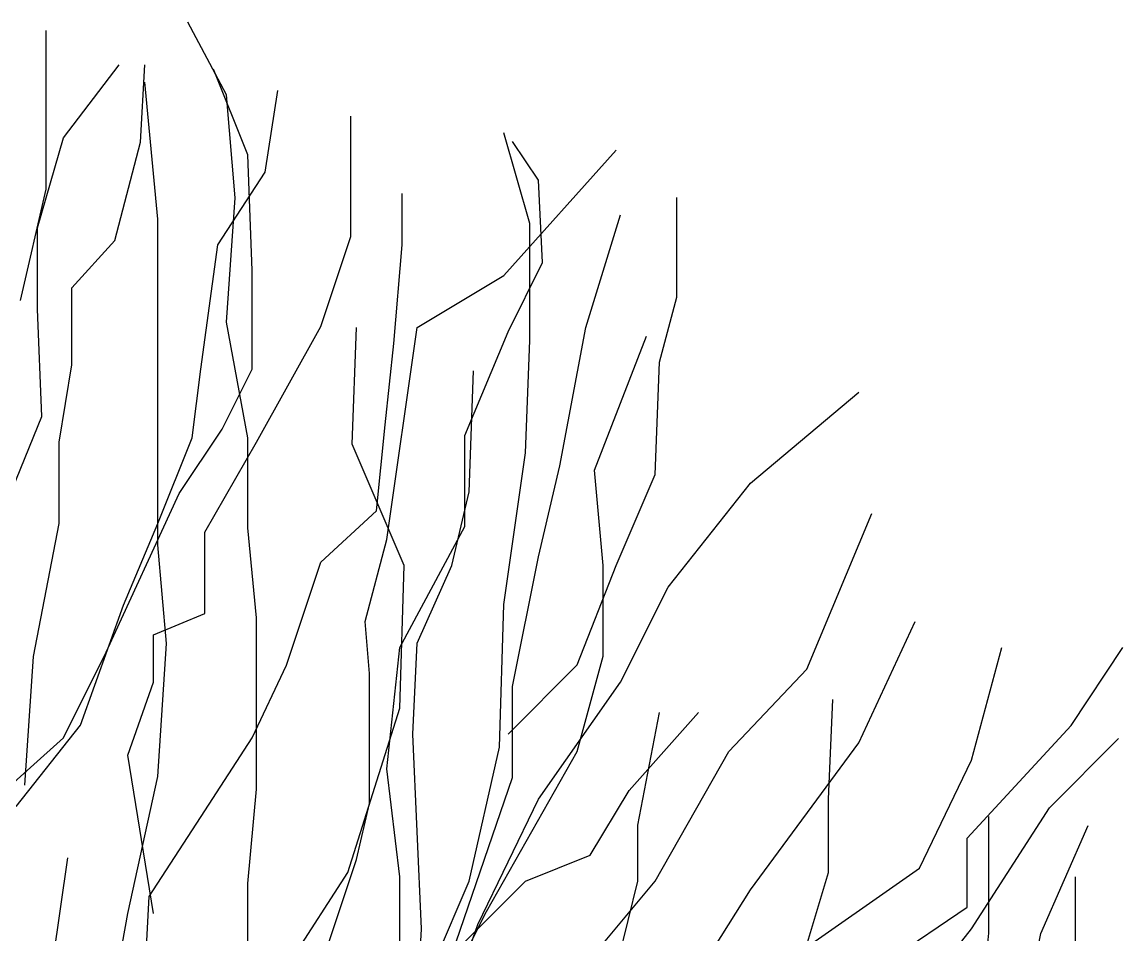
# Model space of a CAD drawing. Header units: metres. Extents: x -6 to 116, y 234 to 267.
# Drawn here: x 108.695 to 112.893, y 250.258 to 253.739 of the extents above; entities that cross this region are included whole.
import ezdxf

# ---------------------------------------------------------------- set-up
doc = ezdxf.new("R2010")
doc.units = ezdxf.units.M
doc.header["$LTSCALE"] = 0.01
doc.layers.add('A_Baum', color=250, linetype='Continuous')

# ---------------------------------------------------------------- blocks, each defined once
blk = doc.blocks.new('baum1')
at = {"layer": 'A_Baum', "linetype": 'Continuous'}
for p, q in [((139.227, 251.701), (139.227, 252.1496)), ((139.7366, 251.9677), (139.6274, 252.1738)), ((139.2755, 251.8465), (139.4333, 252.0526)), ((139.4939, 251.8344), (139.5061, 252.0526)), ((139.7973, 251.798), (139.7002, 252.0405)), ((139.5425, 251.6161), (139.5061, 252.0041)), ((139.7609, 251.6767), (139.7366, 251.9677)), ((139.8458, 251.7495), (139.8822, 251.9798)), ((140.0884, 251.5676), (140.0884, 251.9071)), ((139.2027, 251.5919), (139.2755, 251.8465)), ((139.4211, 251.5555), (139.4939, 251.8344)), ((140.5942, 251.6038), (140.5207, 251.8608)), ((140.6187, 251.7262), (140.5452, 251.8363)), ((140.5207, 251.4569), (140.8391, 251.8118)), ((139.8094, 251.4706), (139.7973, 251.798)), ((139.7123, 251.5434), (139.8458, 251.7495)), ((140.6309, 251.4936), (140.6187, 251.7262)), ((139.1542, 251.3858), (139.227, 251.701)), ((140.234, 251.5434), (140.234, 251.6889)), ((139.7366, 251.3251), (139.7609, 251.6767)), ((141.0106, 251.3957), (141.0106, 251.6772)), ((140.7534, 251.31), (140.8514, 251.6283)), ((139.2027, 251.3615), (139.2027, 251.5919)), ((139.5425, 251.3373), (139.5425, 251.6161)), ((140.5942, 251.2733), (140.5942, 251.6038)), ((139.2998, 251.4221), (139.4211, 251.5555)), ((140.0035, 251.313), (140.0884, 251.5676)), ((139.6638, 251.1918), (139.7123, 251.5434)), ((140.2098, 251.2645), (140.234, 251.5434)), ((140.533, 251.2978), (140.6309, 251.4936)), ((139.8094, 251.1918), (139.8094, 251.4706)), ((140.2758, 251.31), (140.5207, 251.4569)), ((139.2998, 251.2039), (139.2998, 251.4221)), ((140.9616, 251.2121), (141.0106, 251.3957)), ((139.2149, 251.0584), (139.2027, 251.3615)), ((139.5425, 250.9978), (139.5425, 251.3373)), ((139.7973, 250.9978), (139.7366, 251.3251)), ((139.8215, 250.9857), (140.0035, 251.313)), ((140.092, 250.9796), (140.1043, 251.31)), ((140.19, 250.7103), (140.2758, 251.31)), ((140.6799, 250.9184), (140.7534, 251.31)), ((140.4105, 251.0041), (140.533, 251.2978)), ((140.7779, 250.9062), (140.9249, 251.2856)), ((140.1855, 251.0342), (140.2098, 251.2645)), ((140.5819, 250.9551), (140.5942, 251.2733)), ((140.9494, 250.8939), (140.9616, 251.2121)), ((139.2634, 250.9857), (139.2998, 251.2039)), ((139.6395, 250.9978), (139.6638, 251.1918)), ((139.7245, 251.022), (139.8094, 251.1918)), ((140.4227, 250.845), (140.435, 251.1877)), ((141.2188, 250.8694), (141.525, 251.1265)), ((139.1057, 250.7917), (139.2149, 251.0584)), ((140.1612, 250.7917), (140.1855, 251.0342)), ((139.5425, 250.6947), (139.5425, 250.9978)), ((139.5425, 250.7553), (139.6395, 250.9978)), ((139.6031, 250.8402), (139.7245, 251.022)), ((139.7973, 250.7432), (139.7973, 250.9978)), ((140.4105, 250.7471), (140.4105, 251.0041)), ((139.2634, 250.7553), (139.2634, 250.9857)), ((139.6759, 250.7311), (139.8215, 250.9857)), ((140.239, 250.6369), (140.092, 250.9796)), ((140.5207, 250.5268), (140.5819, 250.9551)), ((140.6187, 250.6614), (140.6799, 250.9184)), ((140.8024, 250.6369), (140.7779, 250.9062)), ((140.8391, 250.6369), (140.9494, 250.8939)), ((140.9861, 250.5757), (141.2188, 250.8694)), ((139.3969, 250.3916), (139.6031, 250.8402)), ((140.3737, 250.6369), (140.4227, 250.845)), ((140.0035, 250.6462), (140.1612, 250.7917)), ((141.378, 250.3432), (141.5618, 250.7838)), ((139.1906, 250.3795), (139.2634, 250.7553)), ((139.4454, 250.5249), (139.5425, 250.7553)), ((140.2268, 250.4044), (140.4105, 250.7471)), ((139.6759, 250.5007), (139.6759, 250.7311)), ((139.8215, 250.4886), (139.7973, 250.7432)), ((139.5667, 250.4158), (139.5425, 250.6947)), ((140.1288, 250.4778), (140.19, 250.7103)), ((140.5452, 250.2942), (140.6187, 250.6614)), ((139.9065, 250.3552), (140.0035, 250.6462)), ((140.2268, 250.233), (140.239, 250.6369)), ((140.2758, 250.4166), (140.3737, 250.6369)), ((140.7289, 250.3554), (140.8391, 250.6369)), ((140.8024, 250.3799), (140.8024, 250.6369)), ((140.8514, 250.3065), (140.9861, 250.5757)), ((140.5085, 250.1229), (140.5207, 250.5268)), ((139.3241, 250.1855), (139.4454, 250.5249)), ((139.5303, 250.4401), (139.6759, 250.5007)), ((139.8215, 250.2703), (139.8215, 250.4886)), ((140.141, 250.3309), (140.1288, 250.4778)), ((141.525, 250.1351), (141.6842, 250.4778)), ((139.5303, 250.3067), (139.5303, 250.4401)), ((139.5425, 250.04), (139.5667, 250.4158)), ((140.19, 250.0617), (140.2268, 250.4044)), ((140.2635, 250.1596), (140.2758, 250.4166)), ((141.8435, 250.0862), (141.9292, 250.4044)), ((142.1252, 250.1841), (142.2721, 250.4044)), ((139.1664, 250.0157), (139.1906, 250.3795)), ((139.2755, 250.1491), (139.3969, 250.3916)), ((140.7289, 250.1106), (140.8024, 250.3799)), ((139.8094, 250.1491), (139.9065, 250.3552)), ((140.533, 250.1596), (140.7289, 250.3554)), ((141.1576, 250.1106), (141.378, 250.3432)), ((140.141, 249.9638), (140.141, 250.3309)), ((139.4575, 250.1006), (139.5303, 250.3067)), ((140.5452, 250.0372), (140.5452, 250.2942)), ((140.6187, 249.976), (140.8514, 250.3065)), ((139.8215, 250.0036), (139.8215, 250.2703)), ((141.4393, 249.976), (141.4515, 250.2575)), ((140.0798, 249.7679), (140.2268, 250.233)), ((140.8759, 250.0005), (141.0719, 250.2208)), ((140.9004, 249.9026), (140.9616, 250.2208)), ((139.1421, 249.9551), (139.3241, 250.1855)), ((140.288, 249.6088), (140.2635, 250.1596)), ((141.8312, 249.8659), (142.1252, 250.1841)), ((139.0329, 249.9309), (139.2755, 250.1491)), ((139.6759, 249.943), (139.8094, 250.1491)), ((140.4227, 249.7435), (140.5085, 250.1229)), ((141.2188, 249.719), (141.525, 250.1351)), ((142.0639, 249.9515), (142.2599, 250.1473)), ((139.5303, 249.652), (139.4575, 250.1006)), ((140.4717, 249.6578), (140.7289, 250.1106)), ((140.9494, 249.7435), (141.1576, 250.1106)), ((140.2268, 249.7557), (140.19, 250.0617)), ((141.6965, 249.7802), (141.8435, 250.0862)), ((139.4575, 249.652), (139.5425, 250.04)), ((140.386, 249.5721), (140.5452, 250.0372)), ((139.7973, 249.7369), (139.8215, 250.0036)), ((140.7657, 249.8169), (140.8759, 250.0005)), ((140.4472, 249.6211), (140.6187, 249.976)), ((141.4393, 249.7679), (141.4393, 249.976)), ((139.5182, 249.7005), (139.6759, 249.943)), ((140.1043, 249.8047), (140.141, 249.9638)), ((141.8435, 249.6088), (142.0639, 249.9515)), ((141.8924, 249.5966), (141.8924, 249.927)), ((140.9004, 249.7435), (140.9004, 249.9026)), ((142.0394, 249.5954), (142.1741, 249.9014)), ((141.8312, 249.67), (141.8312, 249.8659)), ((140.5819, 249.7435), (140.7657, 249.8169)), ((139.2391, 249.4701), (139.2877, 249.8096)), ((140.0186, 249.5476), (140.1043, 249.8047)), ((141.1698, 249.413), (141.6965, 249.7802)), ((139.8348, 249.3885), (140.0798, 249.7679)), ((140.2268, 249.4497), (140.2268, 249.7557)), ((141.3658, 249.5232), (141.4393, 249.7679)), ((142.1374, 249.413), (142.1374, 249.7557)), ((139.7973, 249.5671), (139.7973, 249.7369)), ((140.2513, 249.413), (140.5819, 249.7435)), ((140.3125, 249.4864), (140.4227, 249.7435)), ((140.7657, 249.5232), (140.9494, 249.7435)), ((140.8269, 249.4497), (140.9004, 249.7435)), ((140.9861, 249.3518), (141.2188, 249.719)), ((139.4939, 249.2277), (139.5182, 249.7005)), ((140.337, 249.3885), (140.4717, 249.6578)), ((141.4148, 249.3885), (141.8312, 249.67)), ((139.409, 249.3853), (139.4575, 249.652)), ((140.2513, 248.9235), (140.288, 249.6088)), ((140.3125, 249.2294), (140.4472, 249.6211)), ((141.574, 249.2661), (141.8435, 249.6088)), ((141.868, 249.3273), (141.8924, 249.5966)), ((141.9904, 249.3506), (142.0394, 249.5954))]:
    blk.add_line(p, q, dxfattribs=at)

msp = doc.modelspace()

# ---------------------------------------------------------------- block references
at = {"layer": 'A_Baum', "xscale": 1.348178505033682, "yscale": 1.348178505033682, "zscale": 1.348178505033682}
msp.add_blockref('baum1', (-78.9155, -86.2365), dxfattribs=at)

doc.saveas('drawing.dxf')
